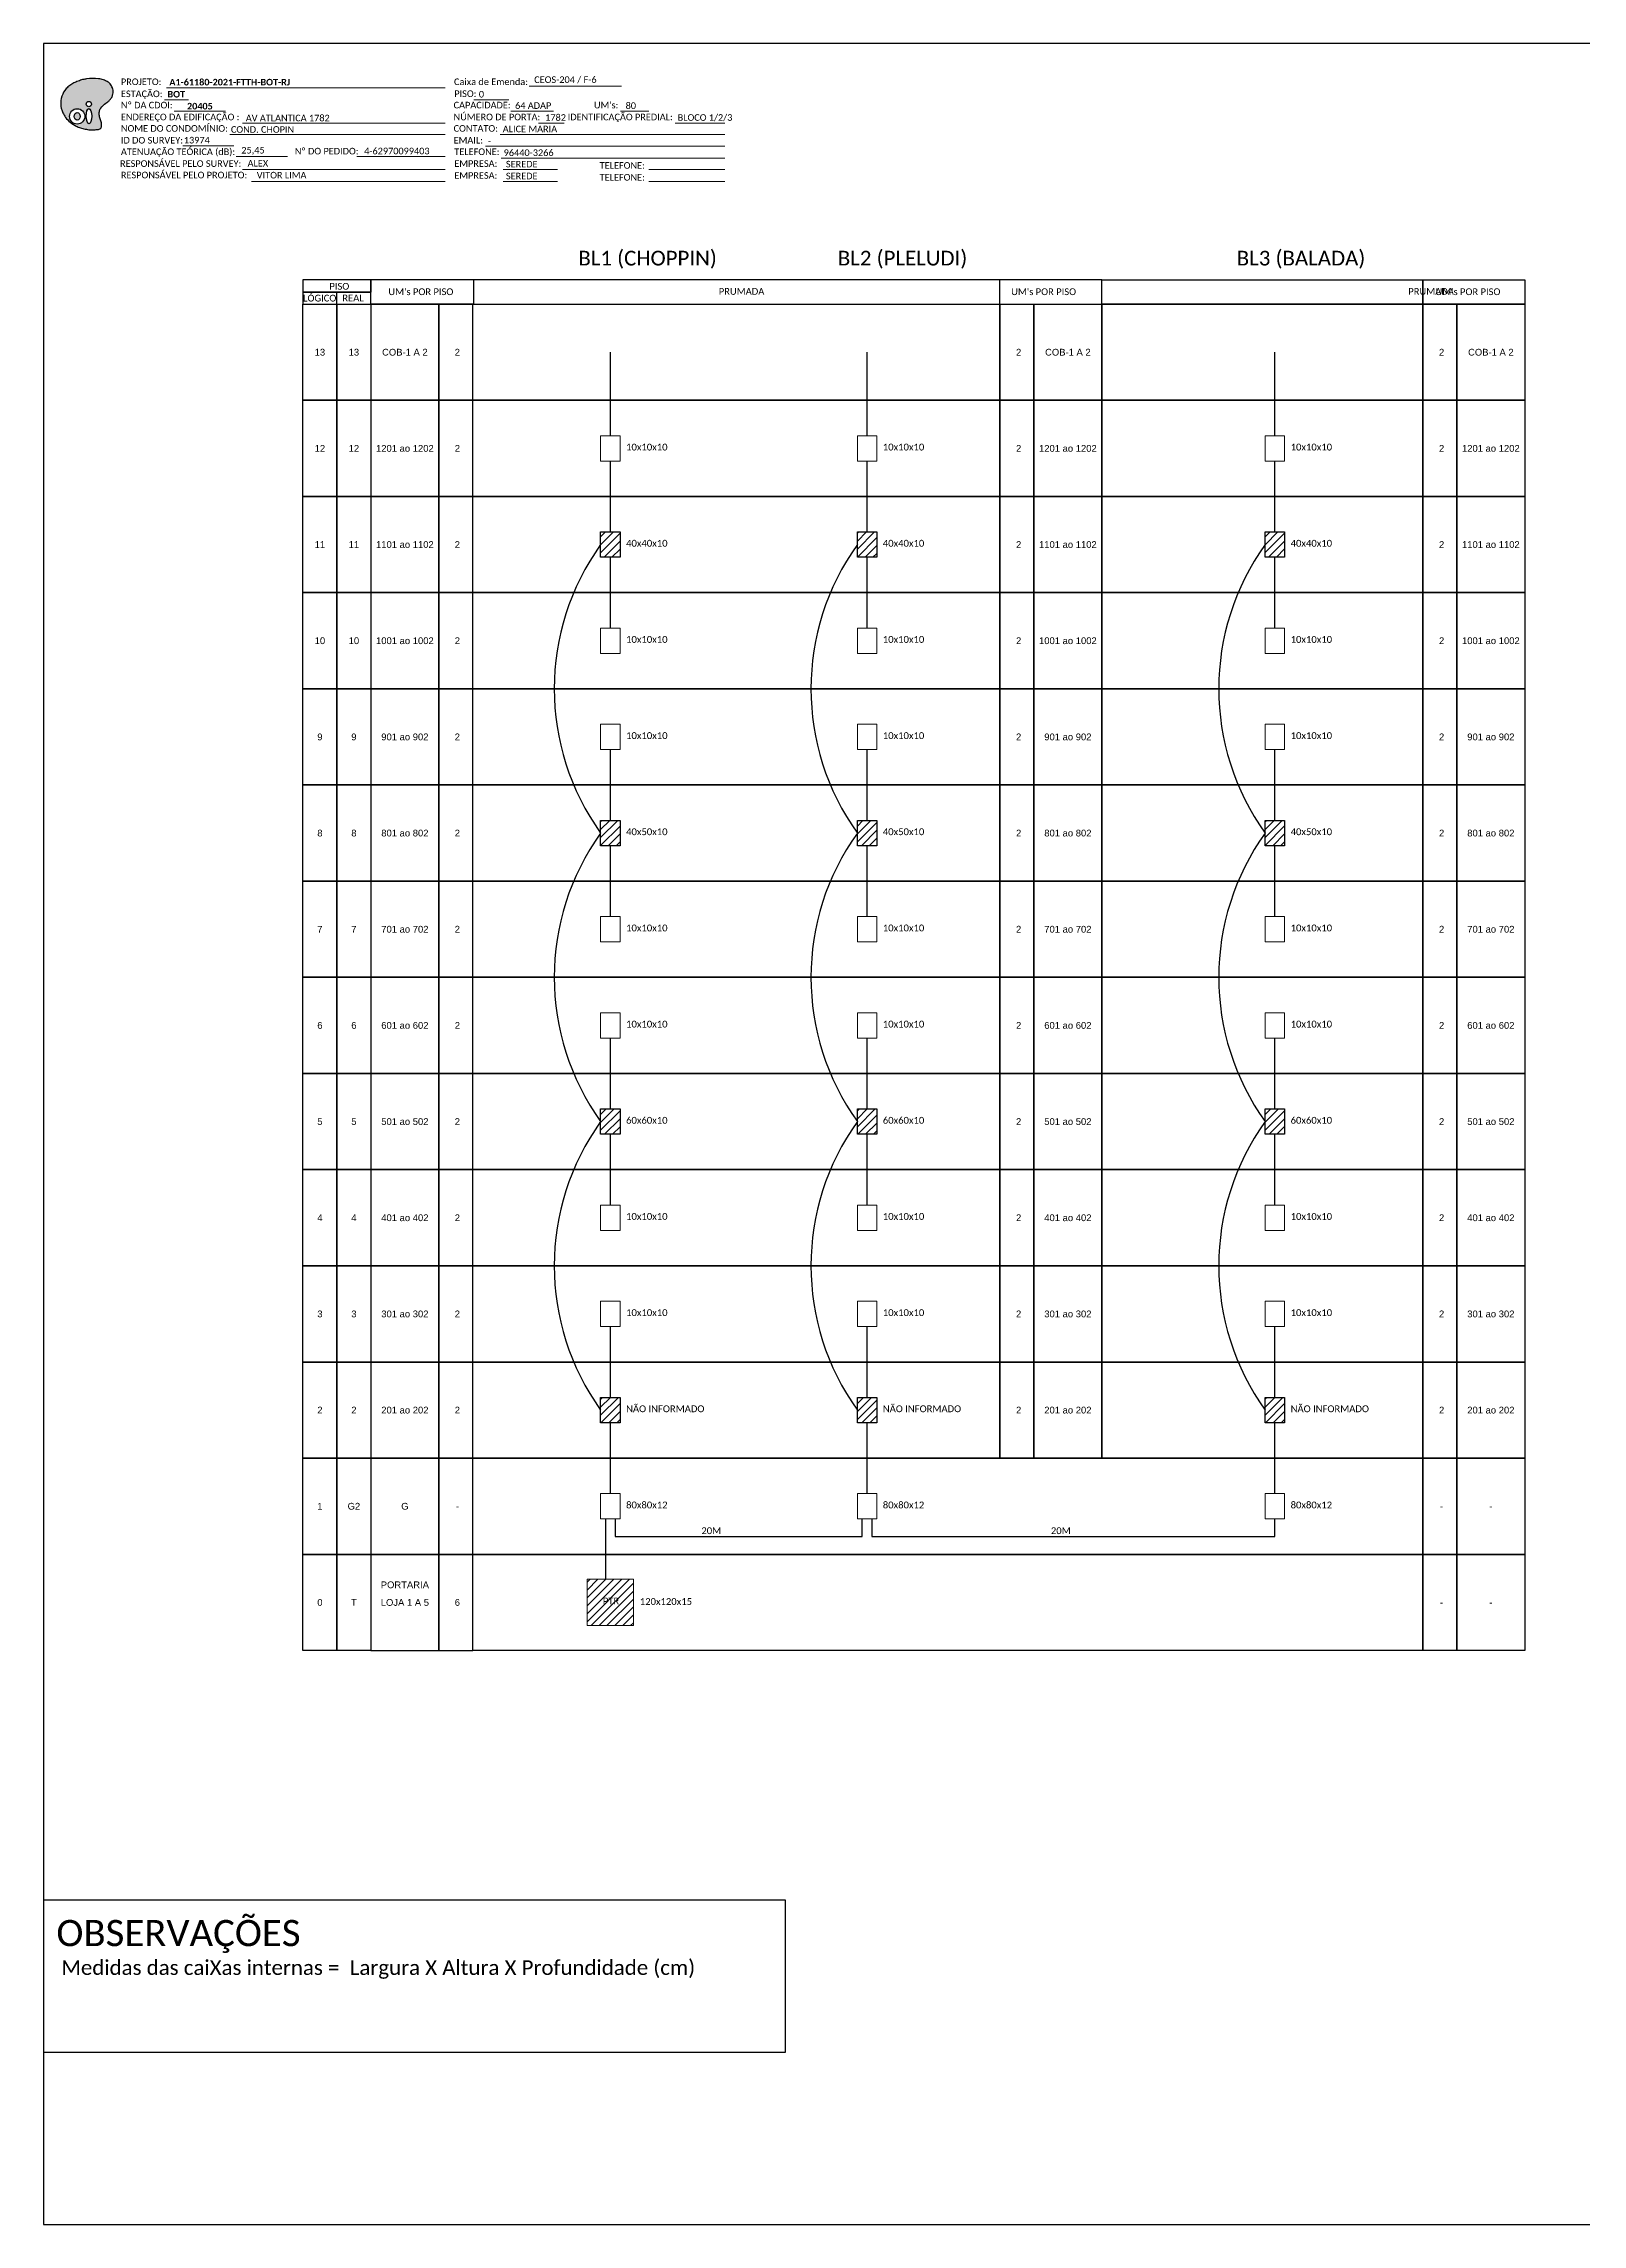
# Model space of a CAD drawing. Extents: x -89 to 1665, y 705 to 1299.
# Drawn here: x -89 to 330, y 705 to 1299 of the extents above; entities that cross this region are included whole.
import ezdxf
from ezdxf.enums import TextEntityAlignment as Align

# ---------------------------------------------------------------- set-up
doc = ezdxf.new("R2010")
doc.units = 0
doc.styles.add('ARIAL', font='arial.ttf')
doc.styles.add('WMF-Calibri0', font='calibri.ttf')
doc.styles.add('WMF-Calibri1', font='calibrib.ttf')
pattern_1 = [(45, (-894.0971, 225.3544), (-1.0776307, 1.0776307), [])]

# ---------------------------------------------------------------- blocks, each defined once
blk = doc.blocks.new('OI')
h = blk.add_hatch(color=40)
edge = h.paths.add_edge_path()
edge.add_spline(control_points=[(4.35, -0.67), (3.92, -0.99), (3.26, -1.5), (2.81, -2.59), (2.9, -3.5), (3.06, -4.27), (3.31, -4.85), (3.37, -5.39), (3.4, -5.88), (3.2, -6.4), (2.54, -6.61), (1.65, -6.63), (0.55, -6.67), (-0.56, -6.42), (-1.61, -6.14), (-2.77, -5.61), (-3.92, -4.77), (-4.89, -3.7), (-5.34, -2.65), (-5.6, -1.94), (-5.85, -0.96), (-5.71, 0.47), (-5.1, 2.02), (-4.14, 3.02), (-3.3, 3.61), (-2.37, 4.16), (-1.36, 4.44), (-0.56, 4.7), (0.79, 4.85), (2.24, 4.97), (3.79, 4.57), (4.67, 4.21), (5.44, 3.65), (5.76, 2.99), (6.03, 2.21), (6.01, 1.46), (5.72, 0.64), (5.31, 0.08), (4.88, -0.38), (4.51, -0.55), (4.35, -0.67)], knot_values=[0, 0, 0, 0, 1.60434, 2.417191, 3.427595, 4.282808, 4.776746, 5.304182, 5.888771, 6.258406, 6.858137, 7.79129, 8.986195, 10.124242, 11.187857, 12.242908, 13.953784, 15.414161, 16.515391, 17.349188, 17.675853, 19.552021, 21.515531, 22.568638, 23.63245, 24.621084, 25.782718, 26.745347, 27.142653, 29.870543, 31.004649, 31.921532, 32.709589, 33.801391, 34.042471, 35.192333, 35.971461, 36.628871, 37.254359, 37.836911, 37.836911, 37.836911, 37.836911], degree=3, periodic=0)
h.paths.add_polyline_path([(1.13, -0.87, -1), (-0.04, -0.87, -1)], flags=16)
edge = h.paths.add_edge_path(flags=16)
edge.add_ellipse((0.56, -3.59), major_axis=(-0.02, 1.71), ratio=0.361305, start_angle=0, end_angle=360)
h.paths.add_polyline_path([(-0.36, -3.62, -1), (-3.8, -3.62, -1)], flags=16)
edge = h.paths.add_edge_path(flags=0)
edge.add_ellipse((-2.08, -3.62), major_axis=(0, 0.885), ratio=0.758294, start_angle=0, end_angle=360)
at = {"color": 40}
for centre, radius in [((-2.08, -3.62), 1.72), ((0.54, -0.87), 0.587)]:
    blk.add_circle(centre, radius, dxfattribs=at)
blk.add_ellipse((-2.08, -3.62), major_axis=(0, 0.885), ratio=0.758294, start_param=-3.141592653589792, end_param=3.141592653589792, dxfattribs=at)
blk.add_ellipse((0.56, -3.59), major_axis=(-0.02, 1.71), ratio=0.361305, dxfattribs=at)
at = {"color": 40, "start_tangent": (-0.800898, -0.598801), "end_tangent": (-0.800898, -0.598801)}
blk.add_spline([(4.35, -0.67), (3.2, -1.78), (2.9, -2.54), (2.92, -3.55), (3.12, -4.38), (3.28, -4.85), (3.37, -5.37), (3.35, -5.95), (3.2, -6.29), (2.66, -6.55), (1.73, -6.63), (0.54, -6.62), (-0.58, -6.41), (-1.6, -6.11), (-2.56, -5.67), (-3.95, -4.67), (-4.89, -3.56), (-5.37, -2.56), (-5.64, -1.78), (-5.72, -1.46), (-5.63, 0.42), (-4.84, 2.22), (-4.13, 2.99), (-3.27, 3.62), (-2.4, 4.09), (-1.3, 4.47), (-0.37, 4.72), (0.02, 4.77), (2.75, 4.8), (3.85, 4.53), (4.69, 4.16), (5.31, 3.68), (5.85, 2.73), (5.93, 2.5), (5.94, 1.35), (5.67, 0.62), (5.29, 0.08), (4.84, -0.36), (4.35, -0.67)], degree=3, dxfattribs=at)
blk = doc.blocks.new('CARIMBO')
at = {"color": 7, "lineweight": 0}
for points in [[(35.66, -16.79), (111.64, -16.79)], [(134.48, -16.3), (159.61, -16.3)], [(35.15, -20.06), (41.7, -20.06)], [(37.81, -23.14), (51.75, -23.14)], [(119.43, -20.02), (128.92, -20.02)], [(129.48, -23.14), (141.1, -23.14)], [(159.42, -23.14), (167.09, -23.14)], [(52.97, -29.48), (111.64, -29.48)], [(56.38, -26.37), (111.64, -26.37)], [(126.6, -29.48), (187.83, -29.48)], [(137.07, -26.37), (144.01, -26.37)], [(174.24, -26.37), (187.8, -26.37)], [(40.13, -32.55), (54.07, -32.55)], [(54.67, -35.52), (68.61, -35.52)], [(122.56, -32.72), (187.83, -32.72)], [(56.38, -39.07), (111.64, -39.07)], [(126.84, -35.96), (187.83, -35.96)], [(127.45, -39.07), (142.25, -39.07)], [(167.06, -39.07), (187.83, -39.07)], [(58.87, -42.31), (111.64, -42.31)], [(127.45, -42.31), (142.25, -42.31)], [(167.06, -42.31), (187.83, -42.31)]]:
    blk.add_lwpolyline(points, dxfattribs=at)
at = {"color": 7, "xscale": 1.213923925163967, "yscale": 1.213923925163967, "zscale": 1.213923925163967, "rotation": 0.1532896023949059}
blk.add_blockref('OI', (13.86, -20.16), dxfattribs=at)
at = {"color": 7, "lineweight": 0, "style": 'WMF-Calibri0'}
for s, height, p in [('PROJETO:', 1.793, (23.26, -16.04)), ('ESTAÇÃO:', 1.793, (23.26, -19.32)), ('Caixa de Emenda:', 1.7927, (114.02, -16.04)), ('PISO:', 1.793, (114.09, -19.28)), ('ENDEREÇO DA EDIFICAÇÃO :', 1.7927, (23.26, -25.63)), ('Nº DA CDOI:', 1.7927, (23.26, -22.39)), ('CAPACIDADE:', 1.7927, (113.91, -22.39)), ('NÚMERO DE PORTA:', 1.7927, (113.91, -25.63)), ('IDENTIFICAÇÃO PREDIAL:', 1.7927, (144.99, -25.63)), ("UM's:", 1.793, (152.15, -22.39)), ('NOME DO CONDOMÍNIO:', 1.7927, (23.26, -28.74)), ('CONTATO:', 1.793, (113.91, -28.74)), ('ATENUAÇÃO TEÓRICA (dB):', 1.7927, (23.26, -35.09)), ('ID DO SURVEY:', 1.7927, (23.26, -31.97)), ('EMAIL:', 1.793, (113.91, -31.97)), ('TELEFONE:', 1.793, (114.09, -35.09)), ('RESPONSÁVEL PELO SURVEY:', 1.7927, (23.02, -38.32)), ('RESPONSÁVEL PELO PROJETO:', 1.7927, (23.26, -41.44)), ('EMPRESA:', 1.793, (114.09, -38.32)), ('EMPRESA:', 1.793, (114.09, -41.56)), ('TELEFONE:', 1.793, (153.7, -38.83)), ('TELEFONE:', 1.793, (153.7, -42.06))]:
    blk.add_text(s, height=height, dxfattribs=at).set_placement(p)
at = {"color": 7, "lineweight": 0, "flags": 8}
for tag, p, style in [('EST', (35.94, -19.41), 'WMF-Calibri1'), ('PROJ', (36.46, -16.13), 'WMF-Calibri1'), ('PISO_PTR', (120.78, -19.42), 'WMF-Calibri0'), ('CEOS-XX', (135.87, -15.46), 'WMF-Calibri0'), ('CAPAC.', (130.66, -22.52), 'WMF-Calibri0'), ("UC'S", (160.78, -22.54), 'WMF-Calibri0'), ('NOME_DO_COND.', (53.23, -29.02), 'WMF-Calibri0'), ('LOGRADOURO', (56.65, -25.91), 'WMF-Calibri0'), ('NOME_DO_CONTATO', (127.3, -28.89), 'WMF-Calibri0'), ('N°', (138.85, -25.77), 'WMF-Calibri0'), ('N°PREDIO', (174.94, -25.77), 'WMF-Calibri0'), ('_ID_', (40.39, -31.94), 'WMF-Calibri0'), ('O_POTEN', (56.06, -34.68), 'WMF-Calibri0'), ('EMAIL', (123.26, -32.12), 'WMF-Calibri0'), ('TELEFONE', (127.55, -35.36), 'WMF-Calibri0'), ('RES_SURVEY', (57.78, -38.23), 'WMF-Calibri0'), ('RES_PROJ', (60.27, -41.47), 'WMF-Calibri0'), ('EMP_RESP_SURVEY', (128.16, -38.47), 'WMF-Calibri0'), ('EMP_RESP_PROJ', (128.16, -41.71), 'WMF-Calibri0'), ('CONT_RESP_SURVEY', (167.76, -38.47), 'WMF-Calibri0'), ('CONT_RESP_PROJ', (167.76, -41.71), 'WMF-Calibri0')]:
    blk.add_attdef(tag, p, '', height=1.79, dxfattribs=dict(at, style=style))
at = {"color": 7, "lineweight": 0, "style": 'WMF-Calibri1', "flags": 8}
blk.add_attdef("N° CDO'S", text='', height=1.79, dxfattribs=at).set_placement((44.78, -22.68), align=Align.CENTER)

msp = doc.modelspace()

# ---------------------------------------------------------------- hatches: boundary and pattern name
h = msp.add_hatch()
h.set_pattern_fill('ANSI31', color=1, scale=0.48)
h.set_pattern_definition(pattern_1)
h.paths.add_polyline_path([(65.11, 1166.03), (62.46, 1166.03), (62.46, 1159.13), (67.76, 1159.13), (67.76, 1166.03)])
h = msp.add_hatch()
h.set_pattern_fill('ANSI31', color=1, scale=0.48)
h.set_pattern_definition(pattern_1)
h.paths.add_polyline_path([(135.06, 1166.03), (132.41, 1166.03), (132.41, 1159.13), (137.71, 1159.13), (137.71, 1166.03)])
h = msp.add_hatch()
h.set_pattern_fill('ANSI31', color=1, scale=0.48)
h.set_pattern_definition(pattern_1)
h.paths.add_polyline_path([(246.18, 1166.03), (243.53, 1166.03), (243.53, 1159.13), (248.82, 1159.13), (248.82, 1166.03)])
h = msp.add_hatch()
h.set_pattern_fill('ANSI31', color=1, scale=0.48)
h.set_pattern_definition(pattern_1)
h.paths.add_polyline_path([(65.11, 1087.44), (62.46, 1087.44), (62.46, 1080.54), (67.76, 1080.54), (67.76, 1087.44)])
h = msp.add_hatch()
h.set_pattern_fill('ANSI31', color=1, scale=0.48)
h.set_pattern_definition(pattern_1)
h.paths.add_polyline_path([(135.06, 1087.44), (132.41, 1087.44), (132.41, 1080.54), (137.71, 1080.54), (137.71, 1087.44)])
h = msp.add_hatch()
h.set_pattern_fill('ANSI31', color=1, scale=0.48)
h.set_pattern_definition(pattern_1)
h.paths.add_polyline_path([(246.18, 1087.44), (243.53, 1087.44), (243.53, 1080.54), (248.82, 1080.54), (248.82, 1087.44)])
h = msp.add_hatch()
h.set_pattern_fill('ANSI31', color=1, scale=0.48)
h.set_pattern_definition(pattern_1)
h.paths.add_polyline_path([(65.11, 1008.86), (62.46, 1008.86), (62.46, 1001.96), (67.76, 1001.96), (67.76, 1008.86)])
h = msp.add_hatch()
h.set_pattern_fill('ANSI31', color=1, scale=0.48)
h.set_pattern_definition(pattern_1)
h.paths.add_polyline_path([(135.06, 1008.86), (132.41, 1008.86), (132.41, 1001.96), (137.71, 1001.96), (137.71, 1008.86)])
h = msp.add_hatch()
h.set_pattern_fill('ANSI31', color=1, scale=0.48)
h.set_pattern_definition(pattern_1)
h.paths.add_polyline_path([(246.18, 1008.86), (243.53, 1008.86), (243.53, 1001.96), (248.82, 1001.96), (248.82, 1008.86)])
h = msp.add_hatch()
h.set_pattern_fill('ANSI31', color=1, scale=0.48)
h.set_pattern_definition(pattern_1)
h.paths.add_polyline_path([(65.11, 930.27), (62.46, 930.27), (62.46, 923.37), (67.76, 923.37), (67.76, 930.27)])
h = msp.add_hatch()
h.set_pattern_fill('ANSI31', color=1, scale=0.48)
h.set_pattern_definition(pattern_1)
h.paths.add_polyline_path([(135.06, 930.27), (132.41, 930.27), (132.41, 923.37), (137.71, 923.37), (137.71, 930.27)])
h = msp.add_hatch()
h.set_pattern_fill('ANSI31', color=1, scale=0.48)
h.set_pattern_definition(pattern_1)
h.paths.add_polyline_path([(246.18, 930.27), (243.53, 930.27), (243.53, 923.37), (248.82, 923.37), (248.82, 930.27)])
h = msp.add_hatch()
h.set_pattern_fill('ANSI31', color=1, scale=0.48)
h.set_pattern_definition([(45, (-317.3553, 2986.681), (-1.0776307, 1.0776307), [])])
h.paths.add_polyline_path([(71.43, 880.76), (58.79, 880.76), (58.79, 868.11), (71.43, 868.11)])
h.paths.add_polyline_path([(62.58, 873.42), (68.02, 873.42), (68.02, 876.2), (62.58, 876.2)], flags=24)

# ---------------------------------------------------------------- linework, layer by layer
for points in [[(-89.32, 705.02), (749.25, 705.02), (749.25, 1299.02), (-89.32, 1299.02), (-89.32, 705.02)], [(-9.4, 1228.07), (-9.4, 1231.35)], [(-0.14, 1228.07), (199.03, 1228.07), (199.03, 1234.64), (-0.14, 1234.64), (-0.14, 1234.64), (-0.14, 1231.35)], [(27.91, 1228.07), (27.91, 1234.64)], [(171.24, 1228.07), (171.24, 1234.64)], [(171.26, 887.53), (27.64, 887.53), (27.64, 913.73), (171.26, 913.73)], [(171.26, 913.73), (180.51, 913.73)], [(180.51, 913.73), (199.03, 913.73)], [(199.03, 913.73), (286.51, 913.73), (286.51, 887.53), (199.03, 887.53)], [(171.26, 861.34), (27.64, 861.34), (27.64, 887.53), (171.26, 887.53)], [(180.51, 887.53), (171.26, 887.53)], [(171.26, 887.53), (180.51, 887.53)], [(199.03, 887.53), (180.51, 887.53)], [(180.51, 887.53), (199.03, 887.53)], [(199.03, 887.53), (286.51, 887.53), (286.51, 861.34), (199.03, 861.34)], [(180.51, 861.34), (171.26, 861.34)], [(199.03, 861.34), (180.51, 861.34)]]:
    msp.add_lwpolyline(points)
at = {"color": 7, "lineweight": 0}
msp.add_lwpolyline([(-4.01, 1268.26), (20.14, 1268.26)], dxfattribs=at)
for points in [[(-18.65, 1231.35), (-0.14, 1231.35), (-0.14, 1234.64), (-18.65, 1234.64)], [(-18.65, 1228.07), (-0.14, 1228.07), (-0.14, 1231.35), (-18.65, 1231.35)], [(199.03, 1234.64), (286.49, 1234.64), (286.49, 1228.07), (199.03, 1228.07)], [(286.49, 1234.64), (314.28, 1234.64), (314.28, 1228.07), (286.49, 1228.07)], [(-18.65, 1228.07), (-9.4, 1228.07), (-9.4, 1201.87), (-18.65, 1201.87)], [(-9.4, 1228.07), (-0.14, 1228.07), (-0.14, 1201.87), (-9.4, 1201.87)], [(18.38, 1228.07), (-0.14, 1228.07), (-0.14, 1201.87), (18.38, 1201.87)], [(27.64, 1228.07), (18.38, 1228.07), (18.38, 1201.87), (27.64, 1201.87)], [(27.64, 1228.07), (171.26, 1228.07), (171.26, 1201.87), (27.64, 1201.87)], [(171.26, 1228.07), (180.51, 1228.07), (180.51, 1201.87), (171.26, 1201.87)], [(180.51, 1228.07), (199.03, 1228.07), (199.03, 1201.87), (180.51, 1201.87)], [(199.03, 1228.07), (286.51, 1228.07), (286.51, 1201.87), (199.03, 1201.87)], [(286.51, 1228.07), (295.77, 1228.07), (295.77, 1201.87), (286.51, 1201.87)], [(295.77, 1228.07), (314.28, 1228.07), (314.28, 1201.87), (295.77, 1201.87)], [(-18.65, 1201.87), (-9.4, 1201.87), (-9.4, 1175.68), (-18.65, 1175.68)], [(-9.4, 1201.87), (-0.14, 1201.87), (-0.14, 1175.68), (-9.4, 1175.68)], [(18.38, 1201.87), (-0.14, 1201.87), (-0.14, 1175.68), (18.38, 1175.68)], [(27.64, 1201.87), (18.38, 1201.87), (18.38, 1175.68), (27.64, 1175.68)], [(27.64, 1201.87), (171.26, 1201.87), (171.26, 1175.68), (27.64, 1175.68)], [(171.26, 1201.87), (180.51, 1201.87), (180.51, 1175.68), (171.26, 1175.68)], [(180.51, 1201.87), (199.03, 1201.87), (199.03, 1175.68), (180.51, 1175.68)], [(199.03, 1201.87), (286.51, 1201.87), (286.51, 1175.68), (199.03, 1175.68)], [(286.51, 1201.87), (295.77, 1201.87), (295.77, 1175.68), (286.51, 1175.68)], [(295.77, 1201.87), (314.28, 1201.87), (314.28, 1175.68), (295.77, 1175.68)], [(-18.65, 1175.68), (-9.4, 1175.68), (-9.4, 1149.48), (-18.65, 1149.48)], [(-9.4, 1175.68), (-0.14, 1175.68), (-0.14, 1149.48), (-9.4, 1149.48)], [(18.38, 1175.68), (-0.14, 1175.68), (-0.14, 1149.48), (18.38, 1149.48)], [(27.64, 1175.68), (18.38, 1175.68), (18.38, 1149.48), (27.64, 1149.48)], [(27.64, 1175.68), (171.26, 1175.68), (171.26, 1149.48), (27.64, 1149.48)], [(171.26, 1175.68), (180.51, 1175.68), (180.51, 1149.48), (171.26, 1149.48)], [(180.51, 1175.68), (199.03, 1175.68), (199.03, 1149.48), (180.51, 1149.48)], [(199.03, 1175.68), (286.51, 1175.68), (286.51, 1149.48), (199.03, 1149.48)], [(286.51, 1175.68), (295.77, 1175.68), (295.77, 1149.48), (286.51, 1149.48)], [(295.77, 1175.68), (314.28, 1175.68), (314.28, 1149.48), (295.77, 1149.48)], [(-18.65, 1149.48), (-9.4, 1149.48), (-9.4, 1123.29), (-18.65, 1123.29)], [(-9.4, 1149.48), (-0.14, 1149.48), (-0.14, 1123.29), (-9.4, 1123.29)], [(18.38, 1149.48), (-0.14, 1149.48), (-0.14, 1123.29), (18.38, 1123.29)], [(27.64, 1149.48), (18.38, 1149.48), (18.38, 1123.29), (27.64, 1123.29)], [(27.64, 1149.48), (171.26, 1149.48), (171.26, 1123.29), (27.64, 1123.29)], [(171.26, 1149.48), (180.51, 1149.48), (180.51, 1123.29), (171.26, 1123.29)], [(180.51, 1149.48), (199.03, 1149.48), (199.03, 1123.29), (180.51, 1123.29)], [(199.03, 1149.48), (286.51, 1149.48), (286.51, 1123.29), (199.03, 1123.29)], [(286.51, 1149.48), (295.77, 1149.48), (295.77, 1123.29), (286.51, 1123.29)], [(295.77, 1149.48), (314.28, 1149.48), (314.28, 1123.29), (295.77, 1123.29)], [(-18.65, 1123.29), (-9.4, 1123.29), (-9.4, 1097.09), (-18.65, 1097.09)], [(-9.4, 1123.29), (-0.14, 1123.29), (-0.14, 1097.09), (-9.4, 1097.09)], [(18.38, 1123.29), (-0.14, 1123.29), (-0.14, 1097.09), (18.38, 1097.09)], [(27.64, 1123.29), (18.38, 1123.29), (18.38, 1097.09), (27.64, 1097.09)], [(27.64, 1123.29), (171.26, 1123.29), (171.26, 1097.09), (27.64, 1097.09)], [(171.26, 1123.29), (180.51, 1123.29), (180.51, 1097.09), (171.26, 1097.09)], [(180.51, 1123.29), (199.03, 1123.29), (199.03, 1097.09), (180.51, 1097.09)], [(199.03, 1123.29), (286.51, 1123.29), (286.51, 1097.09), (199.03, 1097.09)], [(286.51, 1123.29), (295.77, 1123.29), (295.77, 1097.09), (286.51, 1097.09)], [(295.77, 1123.29), (314.28, 1123.29), (314.28, 1097.09), (295.77, 1097.09)], [(-18.65, 1097.09), (-9.4, 1097.09), (-9.4, 1070.9), (-18.65, 1070.9)], [(-9.4, 1097.09), (-0.14, 1097.09), (-0.14, 1070.9), (-9.4, 1070.9)], [(18.38, 1097.09), (-0.14, 1097.09), (-0.14, 1070.9), (18.38, 1070.9)], [(27.64, 1097.09), (18.38, 1097.09), (18.38, 1070.9), (27.64, 1070.9)], [(27.64, 1097.09), (171.26, 1097.09), (171.26, 1070.9), (27.64, 1070.9)], [(171.26, 1097.09), (180.51, 1097.09), (180.51, 1070.9), (171.26, 1070.9)], [(180.51, 1097.09), (199.03, 1097.09), (199.03, 1070.9), (180.51, 1070.9)], [(199.03, 1097.09), (286.51, 1097.09), (286.51, 1070.9), (199.03, 1070.9)], [(286.51, 1097.09), (295.77, 1097.09), (295.77, 1070.9), (286.51, 1070.9)], [(295.77, 1097.09), (314.28, 1097.09), (314.28, 1070.9), (295.77, 1070.9)], [(-18.65, 1070.9), (-9.4, 1070.9), (-9.4, 1044.7), (-18.65, 1044.7)], [(-9.4, 1070.9), (-0.14, 1070.9), (-0.14, 1044.7), (-9.4, 1044.7)], [(18.38, 1070.9), (-0.14, 1070.9), (-0.14, 1044.7), (18.38, 1044.7)], [(27.64, 1070.9), (18.38, 1070.9), (18.38, 1044.7), (27.64, 1044.7)], [(27.64, 1070.9), (171.26, 1070.9), (171.26, 1044.7), (27.64, 1044.7)], [(171.26, 1070.9), (180.51, 1070.9), (180.51, 1044.7), (171.26, 1044.7)], [(180.51, 1070.9), (199.03, 1070.9), (199.03, 1044.7), (180.51, 1044.7)], [(199.03, 1070.9), (286.51, 1070.9), (286.51, 1044.7), (199.03, 1044.7)], [(286.51, 1070.9), (295.77, 1070.9), (295.77, 1044.7), (286.51, 1044.7)], [(295.77, 1070.9), (314.28, 1070.9), (314.28, 1044.7), (295.77, 1044.7)], [(-18.65, 1044.7), (-9.4, 1044.7), (-9.4, 1018.51), (-18.65, 1018.51)], [(-9.4, 1044.7), (-0.14, 1044.7), (-0.14, 1018.51), (-9.4, 1018.51)], [(18.38, 1044.7), (-0.14, 1044.7), (-0.14, 1018.51), (18.38, 1018.51)], [(27.64, 1044.7), (18.38, 1044.7), (18.38, 1018.51), (27.64, 1018.51)], [(27.64, 1044.7), (171.26, 1044.7), (171.26, 1018.51), (27.64, 1018.51)], [(171.26, 1044.7), (180.51, 1044.7), (180.51, 1018.51), (171.26, 1018.51)], [(180.51, 1044.7), (199.03, 1044.7), (199.03, 1018.51), (180.51, 1018.51)], [(199.03, 1044.7), (286.51, 1044.7), (286.51, 1018.51), (199.03, 1018.51)], [(286.51, 1044.7), (295.77, 1044.7), (295.77, 1018.51), (286.51, 1018.51)], [(295.77, 1044.7), (314.28, 1044.7), (314.28, 1018.51), (295.77, 1018.51)], [(-18.65, 1018.51), (-9.4, 1018.51), (-9.4, 992.31), (-18.65, 992.31)], [(-9.4, 1018.51), (-0.14, 1018.51), (-0.14, 992.31), (-9.4, 992.31)], [(18.38, 1018.51), (-0.14, 1018.51), (-0.14, 992.31), (18.38, 992.31)], [(27.64, 1018.51), (18.38, 1018.51), (18.38, 992.31), (27.64, 992.31)], [(27.64, 1018.51), (171.26, 1018.51), (171.26, 992.31), (27.64, 992.31)], [(171.26, 1018.51), (180.51, 1018.51), (180.51, 992.31), (171.26, 992.31)], [(180.51, 1018.51), (199.03, 1018.51), (199.03, 992.31), (180.51, 992.31)], [(199.03, 1018.51), (286.51, 1018.51), (286.51, 992.31), (199.03, 992.31)], [(286.51, 1018.51), (295.77, 1018.51), (295.77, 992.31), (286.51, 992.31)], [(295.77, 1018.51), (314.28, 1018.51), (314.28, 992.31), (295.77, 992.31)], [(-18.65, 992.31), (-9.4, 992.31), (-9.4, 966.12), (-18.65, 966.12)], [(-9.4, 992.31), (-0.14, 992.31), (-0.14, 966.12), (-9.4, 966.12)], [(18.38, 992.31), (-0.14, 992.31), (-0.14, 966.12), (18.38, 966.12)], [(27.64, 992.31), (18.38, 992.31), (18.38, 966.12), (27.64, 966.12)], [(27.64, 992.31), (171.26, 992.31), (171.26, 966.12), (27.64, 966.12)], [(171.26, 992.31), (180.51, 992.31), (180.51, 966.12), (171.26, 966.12)], [(180.51, 992.31), (199.03, 992.31), (199.03, 966.12), (180.51, 966.12)], [(199.03, 992.31), (286.51, 992.31), (286.51, 966.12), (199.03, 966.12)], [(286.51, 992.31), (295.77, 992.31), (295.77, 966.12), (286.51, 966.12)], [(295.77, 992.31), (314.28, 992.31), (314.28, 966.12), (295.77, 966.12)], [(-18.65, 966.12), (-9.4, 966.12), (-9.4, 939.92), (-18.65, 939.92)], [(-9.4, 966.12), (-0.14, 966.12), (-0.14, 939.92), (-9.4, 939.92)], [(18.38, 966.12), (-0.14, 966.12), (-0.14, 939.92), (18.38, 939.92)], [(27.64, 966.12), (18.38, 966.12), (18.38, 939.92), (27.64, 939.92)], [(27.64, 966.12), (171.26, 966.12), (171.26, 939.92), (27.64, 939.92)], [(171.26, 966.12), (180.51, 966.12), (180.51, 939.92), (171.26, 939.92)], [(180.51, 966.12), (199.03, 966.12), (199.03, 939.92), (180.51, 939.92)], [(199.03, 966.12), (286.51, 966.12), (286.51, 939.92), (199.03, 939.92)], [(286.51, 966.12), (295.77, 966.12), (295.77, 939.92), (286.51, 939.92)], [(295.77, 966.12), (314.28, 966.12), (314.28, 939.92), (295.77, 939.92)], [(-18.65, 939.92), (-9.4, 939.92), (-9.4, 913.73), (-18.65, 913.73)], [(-9.4, 939.92), (-0.14, 939.92), (-0.14, 913.73), (-9.4, 913.73)], [(18.38, 939.92), (-0.14, 939.92), (-0.14, 913.73), (18.38, 913.73)], [(27.64, 939.92), (18.38, 939.92), (18.38, 913.73), (27.64, 913.73)], [(27.64, 939.92), (171.26, 939.92), (171.26, 913.73), (27.64, 913.73)], [(171.26, 939.92), (180.51, 939.92), (180.51, 913.73), (171.26, 913.73)], [(180.51, 939.92), (199.03, 939.92), (199.03, 913.73), (180.51, 913.73)], [(199.03, 939.92), (286.51, 939.92), (286.51, 913.73), (199.03, 913.73)], [(286.51, 939.92), (295.77, 939.92), (295.77, 913.73), (286.51, 913.73)], [(295.77, 939.92), (314.28, 939.92), (314.28, 913.73), (295.77, 913.73)], [(-18.65, 913.73), (-9.4, 913.73), (-9.4, 887.53), (-18.65, 887.53)], [(-9.4, 913.73), (-0.14, 913.73), (-0.14, 887.53), (-9.4, 887.53)], [(18.38, 913.73), (-0.14, 913.73), (-0.14, 887.53), (18.38, 887.53)], [(27.64, 913.73), (18.38, 913.73), (18.38, 887.53), (27.64, 887.53)], [(286.51, 913.73), (295.77, 913.73), (295.77, 887.53), (286.51, 887.53)], [(295.77, 913.73), (314.28, 913.73), (314.28, 887.53), (295.77, 887.53)], [(-18.65, 887.53), (-9.4, 887.53), (-9.4, 861.34), (-18.65, 861.34)], [(-9.4, 887.53), (-0.14, 887.53), (-0.14, 861.34), (-9.4, 861.34)], [(18.38, 887.53), (-0.14, 887.53), (-0.14, 861.34), (18.38, 861.34)], [(27.64, 887.53), (18.38, 887.53), (18.38, 861.34), (27.64, 861.34)], [(286.51, 887.53), (295.77, 887.53), (295.77, 861.34), (286.51, 861.34)], [(295.77, 887.53), (314.28, 887.53), (314.28, 861.34), (295.77, 861.34)]]:
    msp.add_lwpolyline(points, close=True)
at = {"color": 3}
for points in [[(65.11, 1192.22), (65.11, 1214.97)], [(135.06, 1192.22), (135.06, 1214.97)], [(246.18, 1192.22), (246.18, 1214.97)], [(65.11, 1166.03), (65.11, 1185.32)], [(135.06, 1166.03), (135.06, 1185.32)], [(246.18, 1166.03), (246.18, 1185.32)], [(65.11, 1139.83), (65.11, 1159.13)], [(135.06, 1139.83), (135.06, 1159.13)], [(246.18, 1139.83), (246.18, 1159.13)], [(65.11, 1087.44), (65.11, 1106.74)], [(135.06, 1087.44), (135.06, 1106.74)], [(246.18, 1087.44), (246.18, 1106.74)], [(65.11, 1061.25), (65.11, 1080.54)], [(135.06, 1061.25), (135.06, 1080.54)], [(246.18, 1061.25), (246.18, 1080.54)], [(65.11, 1008.86), (65.11, 1028.15)], [(135.06, 1008.86), (135.06, 1028.15)], [(246.18, 1008.86), (246.18, 1028.15)], [(65.11, 982.66), (65.11, 1001.96)], [(135.06, 982.66), (135.06, 1001.96)], [(246.18, 982.66), (246.18, 1001.96)], [(65.11, 930.27), (65.11, 949.57)], [(135.06, 930.27), (135.06, 949.57)], [(246.18, 930.27), (246.18, 949.57)], [(65.11, 904.08), (65.11, 923.37)], [(135.06, 904.08), (135.06, 923.37)], [(246.18, 904.08), (246.18, 923.37)], [(63.79, 897.18), (63.79, 880.76)], [(66.43, 897.18), (66.43, 892.38), (133.74, 892.38), (133.74, 897.18)], [(136.39, 897.18), (136.39, 892.38), (246.18, 892.38), (246.18, 897.18)]]:
    msp.add_lwpolyline(points, dxfattribs=at)
at = {"color": 0, "lineweight": 0}
for points in [[(62.46, 1192.22), (67.76, 1192.22), (67.76, 1185.32), (62.46, 1185.32)], [(132.41, 1192.22), (137.71, 1192.22), (137.71, 1185.32), (132.41, 1185.32)], [(243.53, 1192.22), (248.82, 1192.22), (248.82, 1185.32), (243.53, 1185.32)], [(62.46, 1139.83), (67.76, 1139.83), (67.76, 1132.93), (62.46, 1132.93)], [(132.41, 1139.83), (137.71, 1139.83), (137.71, 1132.93), (132.41, 1132.93)], [(243.53, 1139.83), (248.82, 1139.83), (248.82, 1132.93), (243.53, 1132.93)], [(62.46, 1113.64), (67.76, 1113.64), (67.76, 1106.74), (62.46, 1106.74)], [(132.41, 1113.64), (137.71, 1113.64), (137.71, 1106.74), (132.41, 1106.74)], [(243.53, 1113.64), (248.82, 1113.64), (248.82, 1106.74), (243.53, 1106.74)], [(62.46, 1061.25), (67.76, 1061.25), (67.76, 1054.35), (62.46, 1054.35)], [(132.41, 1061.25), (137.71, 1061.25), (137.71, 1054.35), (132.41, 1054.35)], [(243.53, 1061.25), (248.82, 1061.25), (248.82, 1054.35), (243.53, 1054.35)], [(62.46, 1035.05), (67.76, 1035.05), (67.76, 1028.15), (62.46, 1028.15)], [(132.41, 1035.05), (137.71, 1035.05), (137.71, 1028.15), (132.41, 1028.15)], [(243.53, 1035.05), (248.82, 1035.05), (248.82, 1028.15), (243.53, 1028.15)], [(62.46, 982.66), (67.76, 982.66), (67.76, 975.76), (62.46, 975.76)], [(132.41, 982.66), (137.71, 982.66), (137.71, 975.76), (132.41, 975.76)], [(243.53, 982.66), (248.82, 982.66), (248.82, 975.76), (243.53, 975.76)], [(62.46, 956.47), (67.76, 956.47), (67.76, 949.57), (62.46, 949.57)], [(132.41, 956.47), (137.71, 956.47), (137.71, 949.57), (132.41, 949.57)], [(243.53, 956.47), (248.82, 956.47), (248.82, 949.57), (243.53, 949.57)], [(62.46, 904.08), (67.76, 904.08), (67.76, 897.18), (62.46, 897.18)], [(132.41, 904.08), (137.71, 904.08), (137.71, 897.18), (132.41, 897.18)], [(243.53, 904.08), (248.82, 904.08), (248.82, 897.18), (243.53, 897.18)]]:
    msp.add_lwpolyline(points, close=True, dxfattribs=at)
at = {"color": 1}
for points in [[(62.46, 1166.03), (67.76, 1166.03), (67.76, 1159.13), (62.46, 1159.13)], [(132.41, 1166.03), (137.71, 1166.03), (137.71, 1159.13), (132.41, 1159.13)], [(243.53, 1166.03), (248.82, 1166.03), (248.82, 1159.13), (243.53, 1159.13)], [(62.46, 1087.44), (67.76, 1087.44), (67.76, 1080.54), (62.46, 1080.54)], [(132.41, 1087.44), (137.71, 1087.44), (137.71, 1080.54), (132.41, 1080.54)], [(243.53, 1087.44), (248.82, 1087.44), (248.82, 1080.54), (243.53, 1080.54)], [(62.46, 1008.86), (67.76, 1008.86), (67.76, 1001.96), (62.46, 1001.96)], [(132.41, 1008.86), (137.71, 1008.86), (137.71, 1001.96), (132.41, 1001.96)], [(243.53, 1008.86), (248.82, 1008.86), (248.82, 1001.96), (243.53, 1001.96)], [(62.46, 930.27), (67.76, 930.27), (67.76, 923.37), (62.46, 923.37)], [(132.41, 930.27), (137.71, 930.27), (137.71, 923.37), (132.41, 923.37)], [(243.53, 930.27), (248.82, 930.27), (248.82, 923.37), (243.53, 923.37)]]:
    msp.add_lwpolyline(points, close=True, dxfattribs=at)
at = {"color": 1, "lineweight": 0}
msp.add_lwpolyline([(58.79, 880.76), (71.43, 880.76), (71.43, 868.11), (58.79, 868.11)], close=True, dxfattribs=at)
at = {"color": 7}
msp.add_lwpolyline([(-89.24, 793.42), (112.74, 793.42), (112.74, 751.85), (-89.24, 751.85)], close=True, dxfattribs=at)
at = {"color": 3}
for centre in [(117.18, 1123.29), (187.13, 1123.29), (298.24, 1123.29), (117.18, 1044.7), (187.13, 1044.7), (298.24, 1044.7), (117.18, 966.12), (187.13, 966.12), (298.24, 966.12)]:
    msp.add_arc(centre, 67.36, 144.31703, 215.68297, dxfattribs=at)

# ---------------------------------------------------------------- block references
ref = msp.add_blockref('CARIMBO', (-91.51, 1303.77))
ref.add_attrib('PROJ', 'A1-61180-2021-FTTH-BOT-RJ', (-55.05, 1287.63), dxfattribs={"color": 7, "lineweight": 0, "height": 1.7927, "style": 'WMF-Calibri1'})
ref.add_attrib('EST', 'BOT', (-55.57, 1284.35), dxfattribs={"color": 7, "lineweight": 0, "height": 1.793, "style": 'WMF-Calibri1'})
ref.add_attrib("N° CDO'S", '20405', dxfattribs={"color": 7, "lineweight": 0, "height": 1.793, "style": 'WMF-Calibri1'}).set_placement((-46.73, 1281.09), align=Align.CENTER)
ref.add_attrib('LOGRADOURO', ' AV ATLANTICA 1782', (-34.86, 1277.86), dxfattribs={"color": 7, "lineweight": 0, "height": 1.7927, "style": 'WMF-Calibri0'})
ref.add_attrib('NOME_DO_COND.', 'COND. CHOPIN', (-38.28, 1274.74), dxfattribs={"color": 7, "lineweight": 0, "height": 1.7927, "style": 'WMF-Calibri0'})
ref.add_attrib('_ID_', '13974', (-51.11, 1271.83), dxfattribs={"color": 7, "lineweight": 0, "height": 1.793, "style": 'WMF-Calibri0'})
ref.add_attrib('O_POTEN', '25,45', (-35.45, 1269.09), dxfattribs={"color": 7, "lineweight": 0, "height": 1.793, "style": 'WMF-Calibri0'})
ref.add_attrib('RES_SURVEY', 'ALEX', (-33.73, 1265.54), dxfattribs={"color": 7, "lineweight": 0, "height": 1.793, "style": 'WMF-Calibri0'})
ref.add_attrib('RES_PROJ', 'VITOR LIMA', (-31.24, 1262.3), dxfattribs={"color": 7, "lineweight": 0, "height": 1.793, "style": 'WMF-Calibri0'})
ref.add_attrib('CEOS-XX', 'CEOS-204 / F-6', (44.36, 1288.31), dxfattribs={"color": 7, "lineweight": 0, "height": 1.7927, "style": 'WMF-Calibri0'})
ref.add_attrib('CAPAC.', '64 ADAP', (39.15, 1281.25), dxfattribs={"color": 7, "lineweight": 0, "height": 1.793, "style": 'WMF-Calibri0'})
ref.add_attrib("UC'S", '80', (69.27, 1281.23), dxfattribs={"color": 7, "lineweight": 0, "height": 1.793, "style": 'WMF-Calibri0'})
ref.add_attrib('PISO_PTR', '0', (29.28, 1284.34), dxfattribs={"color": 7, "lineweight": 0, "height": 1.79, "style": 'WMF-Calibri0'})
ref.add_attrib('N°', '1782', (47.34, 1278), dxfattribs={"color": 7, "lineweight": 0, "height": 1.793, "style": 'WMF-Calibri0'})
ref.add_attrib('N°PREDIO', 'BLOCO 1/2/3', (83.43, 1278), dxfattribs={"color": 7, "lineweight": 0, "height": 1.7927, "style": 'WMF-Calibri0'})
ref.add_attrib('NOME_DO_CONTATO', 'ALICE MARIA', (35.79, 1274.88), dxfattribs={"color": 7, "lineweight": 0, "height": 1.7927, "style": 'WMF-Calibri0'})
ref.add_attrib('EMAIL', '-', (31.75, 1271.65), dxfattribs={"color": 7, "lineweight": 0, "height": 1.79, "style": 'WMF-Calibri0'})
ref.add_attrib('TELEFONE', '96440-3266', (36.04, 1268.41), dxfattribs={"color": 7, "lineweight": 0, "height": 1.793, "style": 'WMF-Calibri0'})
ref.add_attrib('EMP_RESP_SURVEY', 'SEREDE', (36.65, 1265.3), dxfattribs={"color": 7, "lineweight": 0, "height": 1.793, "style": 'WMF-Calibri0'})
ref.add_attrib('EMP_RESP_PROJ', 'SEREDE', (36.65, 1262.06), dxfattribs={"color": 7, "lineweight": 0, "height": 1.793, "style": 'WMF-Calibri0'})

# ---------------------------------------------------------------- texts
at = {"color": 7, "lineweight": 0, "style": 'WMF-Calibri0'}
msp.add_text('Nº DO PEDIDO:', height=1.7927, dxfattribs=at).set_placement((-20.88, 1268.84))
at = {"style": 'WMF-Calibri0'}
for s, height, p in [('BL1 (CHOPPIN)', 4, (56.38, 1238.59)), ('BL2 (PLELUDI)', 4, (127.08, 1238.59)), ('BL3 (BALADA)', 4, (235.77, 1238.59)), ('  LÓGICO', 1.84, (-19.92, 1228.78)), ('     PISO', 1.84, (-14.69, 1232)), ('    REAL', 1.84, (-10.51, 1228.82)), ("UM's POR PISO", 1.84, (4.63, 1230.52)), ('PRUMADA', 1.84, (94.65, 1230.61)), ("UM's POR PISO", 1.84, (174.31, 1230.52)), ('PRUMADA', 1.84, (282.53, 1230.61)), ("UM's POR PISO", 1.84, (289.93, 1230.52)), ('10x10x10', 1.854, (69.4, 1188.2)), ('10x10x10', 1.854, (139.35, 1188.2)), ('10x10x10', 1.854, (250.47, 1188.2)), ('10x10x10', 1.854, (69.4, 1135.81)), ('10x10x10', 1.854, (139.35, 1135.81)), ('10x10x10', 1.854, (250.47, 1135.81)), ('10x10x10', 1.854, (69.4, 1109.61)), ('10x10x10', 1.854, (139.35, 1109.61)), ('10x10x10', 1.854, (250.47, 1109.61)), ('10x10x10', 1.854, (69.4, 1057.22)), ('10x10x10', 1.854, (139.35, 1057.22)), ('10x10x10', 1.854, (250.47, 1057.22)), ('10x10x10', 1.854, (69.4, 1031.03)), ('10x10x10', 1.854, (139.35, 1031.03)), ('10x10x10', 1.854, (250.47, 1031.03)), ('10x10x10', 1.854, (69.4, 978.64)), ('10x10x10', 1.854, (139.35, 978.64)), ('10x10x10', 1.854, (250.47, 978.64)), ('10x10x10', 1.854, (69.4, 952.44)), ('10x10x10', 1.854, (139.35, 952.44)), ('10x10x10', 1.854, (250.47, 952.44)), ('80x80x12', 1.854, (69.4, 900.05)), ('80x80x12', 1.854, (139.35, 900.05)), ('80x80x12', 1.854, (250.47, 900.05)), ('20M', 1.854, (89.91, 893.04)), ('20M', 1.854, (185.15, 893.04)), ('PTR', 1.854, (63.04, 873.89)), ('120x120x15', 1.854, (73.14, 873.75))]:
    msp.add_text(s, height=height, dxfattribs=at).set_placement(p)
at = {"style": 'ARIAL'}
for s, p in [('13', (-14.03, 1214.97)), ('13', (-4.77, 1214.97)), ('COB-1 A 2', (9.12, 1214.97)), ('2', (23.42, 1214.97)), ('2', (176.36, 1214.97)), ('COB-1 A 2', (189.77, 1214.97)), ('2', (291.61, 1214.97)), ('COB-1 A 2', (305.02, 1214.97)), ('12', (-14.03, 1188.77)), ('12', (-4.77, 1188.77)), ('1201 ao 1202', (9.12, 1188.77)), ('2', (23.42, 1188.77)), ('2', (176.36, 1188.77)), ('1201 ao 1202', (189.77, 1188.77)), ('2', (291.61, 1188.77)), ('1201 ao 1202', (305.02, 1188.77)), ('11', (-14.03, 1162.58)), ('11', (-4.77, 1162.58)), ('1101 ao 1102', (9.12, 1162.58)), ('2', (23.42, 1162.58)), ('2', (176.36, 1162.58)), ('1101 ao 1102', (189.77, 1162.58)), ('2', (291.61, 1162.58)), ('1101 ao 1102', (305.02, 1162.58)), ('10', (-14.03, 1136.38)), ('10', (-4.77, 1136.38)), ('1001 ao 1002', (9.12, 1136.38)), ('2', (23.42, 1136.38)), ('2', (176.36, 1136.38)), ('1001 ao 1002', (189.77, 1136.38)), ('2', (291.61, 1136.38)), ('1001 ao 1002', (305.02, 1136.38)), ('9', (-14.03, 1110.19)), ('9', (-4.77, 1110.19)), ('901 ao 902', (9.12, 1110.19)), ('2', (23.42, 1110.19)), ('2', (176.36, 1110.19)), ('901 ao 902', (189.77, 1110.19)), ('2', (291.61, 1110.19)), ('901 ao 902', (305.02, 1110.19)), ('8', (-14.03, 1083.99)), ('8', (-4.77, 1083.99)), ('801 ao 802', (9.12, 1083.99)), ('2', (23.42, 1083.99)), ('2', (176.36, 1083.99)), ('801 ao 802', (189.77, 1083.99)), ('2', (291.61, 1083.99)), ('801 ao 802', (305.02, 1083.99)), ('7', (-14.03, 1057.8)), ('7', (-4.77, 1057.8)), ('701 ao 702', (9.12, 1057.8)), ('2', (23.42, 1057.8)), ('2', (176.36, 1057.8)), ('701 ao 702', (189.77, 1057.8)), ('2', (291.61, 1057.8)), ('701 ao 702', (305.02, 1057.8)), ('6', (-14.03, 1031.6)), ('6', (-4.77, 1031.6)), ('601 ao 602', (9.12, 1031.6)), ('2', (23.42, 1031.6)), ('2', (176.36, 1031.6)), ('601 ao 602', (189.77, 1031.6)), ('2', (291.61, 1031.6)), ('601 ao 602', (305.02, 1031.6)), ('5', (-14.03, 1005.41)), ('5', (-4.77, 1005.41)), ('501 ao 502', (9.12, 1005.41)), ('2', (23.42, 1005.41)), ('2', (176.36, 1005.41)), ('501 ao 502', (189.77, 1005.41)), ('2', (291.61, 1005.41)), ('501 ao 502', (305.02, 1005.41)), ('4', (-14.03, 979.21)), ('4', (-4.77, 979.21)), ('401 ao 402', (9.12, 979.21)), ('2', (23.42, 979.21)), ('2', (176.36, 979.21)), ('401 ao 402', (189.77, 979.21)), ('2', (291.61, 979.21)), ('401 ao 402', (305.02, 979.21)), ('3', (-14.03, 953.02)), ('3', (-4.77, 953.02)), ('301 ao 302', (9.12, 953.02)), ('2', (23.42, 953.02)), ('2', (176.36, 953.02)), ('301 ao 302', (189.77, 953.02)), ('2', (291.61, 953.02)), ('301 ao 302', (305.02, 953.02)), ('2', (-14.03, 926.82)), ('2', (-4.77, 926.82)), ('201 ao 202', (9.12, 926.82)), ('2', (23.42, 926.82)), ('2', (176.36, 926.82)), ('201 ao 202', (189.77, 926.82)), ('2', (291.61, 926.82)), ('201 ao 202', (305.02, 926.82)), ('1', (-14.03, 900.63)), ('G2', (-4.77, 900.63)), ('G', (9.12, 900.63)), ('-', (23.42, 900.63)), ('-', (291.61, 900.63)), ('-', (305.02, 900.63)), ('PORTARIA', (9.12, 879.23)), ('0', (-14.03, 874.43)), ('T', (-4.77, 874.43)), ('LOJA 1 A 5', (9.12, 874.43)), ('6', (23.42, 874.43)), ('-', (291.61, 874.43)), ('-', (305.02, 874.43))]:
    msp.add_text(s, height=1.84, dxfattribs=at).set_placement(p, align=Align.MIDDLE_CENTER)
at = {"color": 1, "style": 'WMF-Calibri0'}
for s, height, p in [('40x40x10', 1.854, (69.4, 1162)), ('40x40x10', 1.854, (139.35, 1162)), ('40x40x10', 1.854, (250.47, 1162)), ('40x50x10', 1.854, (69.4, 1083.42)), ('40x50x10', 1.854, (139.35, 1083.42)), ('40x50x10', 1.854, (250.47, 1083.42)), ('60x60x10', 1.854, (69.4, 1004.83)), ('60x60x10', 1.854, (139.35, 1004.83)), ('60x60x10', 1.854, (250.47, 1004.83)), ('NÃO INFORMADO', 1.8536, (69.4, 926.25)), ('NÃO INFORMADO', 1.8536, (139.35, 926.25)), ('NÃO INFORMADO', 1.8536, (250.47, 926.25))]:
    msp.add_text(s, height=height, dxfattribs=at).set_placement(p)
at = {"color": 7, "style": 'WMF-Calibri0'}
msp.add_text('OBSERVAÇÕES', height=7.1308, dxfattribs=at).set_placement((-85.83, 780.81))
at = {"color": 7, "insert": (-84.48, 776.97), "char_height": 4, "width": 658.8434, "attachment_point": 1, "style": 'WMF-Calibri0'}
msp.add_mtext('Medidas das caiXas internas =  Largura X Altura X Profundidade (cm)', dxfattribs=at)
at = {"color": 7, "lineweight": 0, "style": 'WMF-Calibri0', "flags": 8}
msp.add_attdef('4-62970099403', (-1.97, 1268.87), '', height=1.79, dxfattribs=at)

doc.saveas('drawing.dxf')
